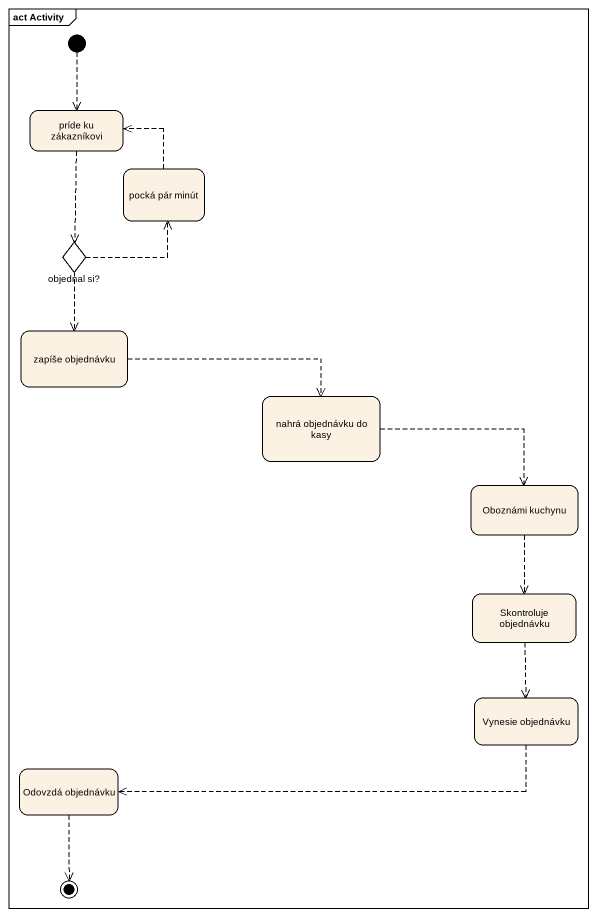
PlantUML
@startuml
mainframe act Activity
hide empty description
state "príde ku zákazníkovi" as príde_ku_zákazníkovi
state "pocká pár minút" as pocká_pár_minút
state "objednal si?" as objednal_si <<choice>>
state "zapíše objednávku" as zapíše_objednávku
state "nahrá objednávku do kasy" as nahrá_objednávku_do_kasy
state "Oboznámi kuchynu" as Oboznámi_kuchynu
state "Skontroluje objednávku" as Skontroluje_objednávku
state "Vynesie objednávku" as Vynesie_objednávku
state "Odovzdá objednávku" as Odovzdá_objednávku
[*] -[dashed]-> príde_ku_zákazníkovi
príde_ku_zákazníkovi -[dashed]-> objednal_si
pocká_pár_minút -up[dashed]-> príde_ku_zákazníkovi
objednal_si -up[dashed]-> pocká_pár_minút
objednal_si -[dashed]-> zapíše_objednávku
zapíše_objednávku -right[dashed]-> nahrá_objednávku_do_kasy
nahrá_objednávku_do_kasy -right[dashed]-> Oboznámi_kuchynu
Oboznámi_kuchynu -[dashed]-> Skontroluje_objednávku
Skontroluje_objednávku -[dashed]-> Vynesie_objednávku
Vynesie_objednávku -left[dashed]-> Odovzdá_objednávku
Odovzdá_objednávku -[dashed]-> [*]
@enduml
